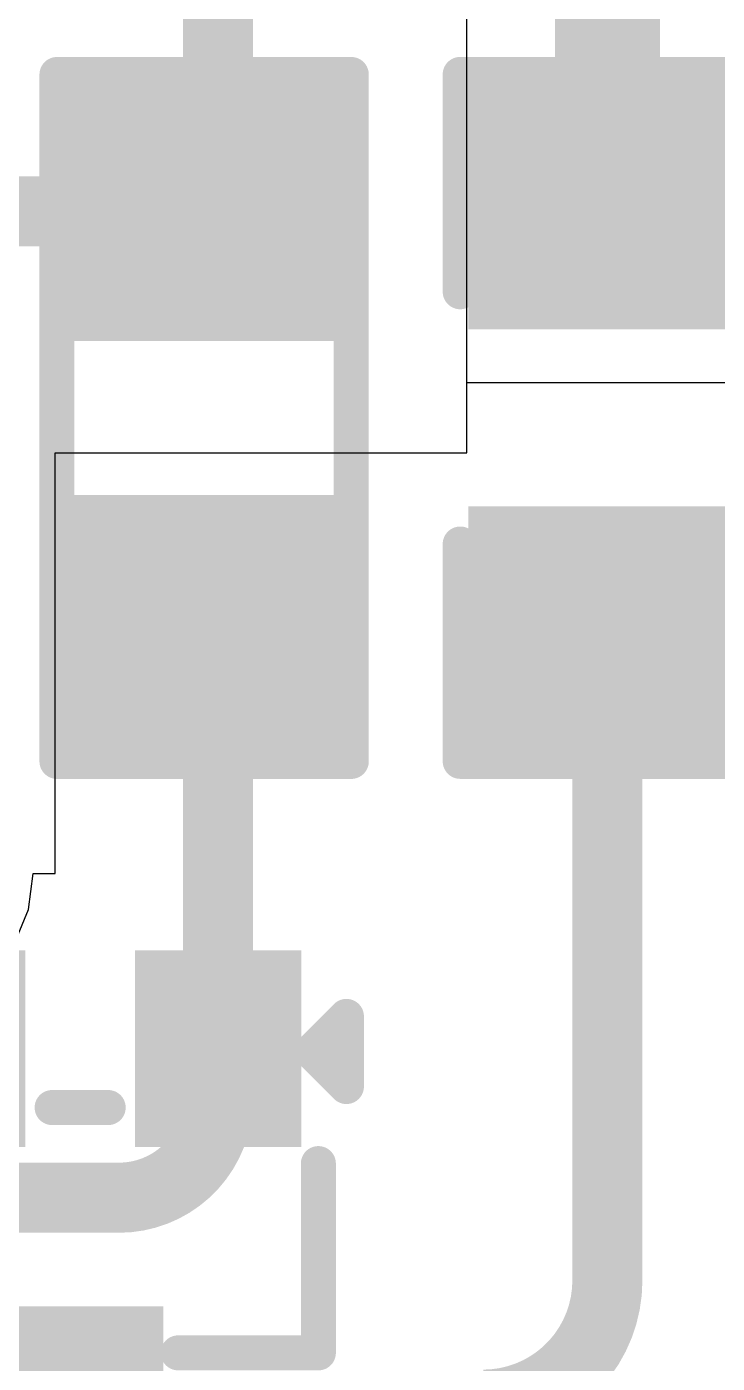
# Model space of a CAD drawing. Header units: inches. Extents: x -2 to 5376, y -4 to 5426.
# Drawn here: x 45.139 to 47.642, y 84.9 to 89.744 of the extents above; entities that cross this region are included whole.
import ezdxf

# ---------------------------------------------------------------- set-up
doc = ezdxf.new("R2010")
doc.units = ezdxf.units.IN
for name, color, linetype in [('Bottom Layer', 5, 'Continuous'), ('Bottom Overlay', 54, 'Continuous'), ('Bottom Paste', 16, 'Continuous'), ('Bottom Solder', 6, 'Continuous'), ('Top Layer', 1, 'Continuous'), ('Top Overlay', 2, 'Continuous'), ('Top Paste', 8, 'Continuous'), ('Top Solder', 216, 'Continuous')]:
    doc.layers.add(name, color=color, linetype=linetype)

# ---------------------------------------------------------------- blocks, each defined once
blk = doc.blocks.new('R___0603_35')
at = {"layer": 'Top Layer'}
for points in [[(-0.381, 0.4445), (-0.381, -0.4445), (-1.143, -0.4445), (-1.143, 0.4445)], [(1.143, 0.4445), (1.143, -0.4445), (0.381, -0.4445), (0.381, 0.4445)]]:
    blk.add_hatch(color=1, dxfattribs=at).paths.add_polyline_path(points)
at = {"layer": 'Top Paste'}
for points in [[(-0.381, 0.4445), (-0.381, -0.4445), (-1.143, -0.4445), (-1.143, 0.4445)], [(1.143, 0.4445), (1.143, -0.4445), (0.381, -0.4445), (0.381, 0.4445)]]:
    blk.add_hatch(color=8, dxfattribs=at).paths.add_polyline_path(points)
at = {"layer": 'Top Solder'}
for points in [[(-0.2794, 0.5461), (-0.2794, -0.5461), (-1.2446, -0.5461), (-1.2446, 0.5461)], [(1.2446, 0.5461), (1.2446, -0.5461), (0.2794, -0.5461), (0.2794, 0.5461)]]:
    blk.add_hatch(color=216, dxfattribs=at).paths.add_polyline_path(points)
at = {"layer": 'Top Overlay', "const_width": 0.127}
for points in [[(-1.2192, 0.5334), (-1.2192, -0.5334)], [(-1.2192, 0.5334), (1.2192, 0.5334)], [(1.2192, 0.5334), (1.2192, -0.5334)], [(-1.2192, -0.5334), (1.2192, -0.5334)]]:
    blk.add_lwpolyline(points, dxfattribs=at)
at = {"layer": 'Top Overlay', "const_width": 0.0635}
for points in [[(-1.25095, 0.5334, 1), (-1.18745, 0.5334, 1)], [(-1.25095, 0.5334, 1), (-1.18745, 0.5334, 1)], [(1.18745, 0.5334, 1), (1.25095, 0.5334, 1)], [(1.18745, 0.5334, 1), (1.25095, 0.5334, 1)], [(-1.25095, -0.5334, 1), (-1.18745, -0.5334, 1)], [(-1.25095, -0.5334, 1), (-1.18745, -0.5334, 1)], [(1.18745, -0.5334, 1), (1.25095, -0.5334, 1)], [(1.18745, -0.5334, 1), (1.25095, -0.5334, 1)]]:
    blk.add_lwpolyline(points, format="xyb", close=True, dxfattribs=at)
blk = doc.blocks.new('SOT_523_87')
at = {"layer": 'Top Layer'}
for points in [[(-0.2, 0.9), (0.2, 0.9), (0.2, 0.39), (-0.2, 0.39)], [(-0.7, -0.39), (-0.3, -0.39), (-0.3, -0.9), (-0.7, -0.9)], [(0.3, -0.39), (0.7, -0.39), (0.7, -0.9), (0.3, -0.9)]]:
    blk.add_hatch(color=1, dxfattribs=at).paths.add_polyline_path(points)
at = {"layer": 'Top Paste'}
for points in [[(-0.2, 0.9), (0.2, 0.9), (0.2, 0.39), (-0.2, 0.39)], [(-0.7, -0.39), (-0.3, -0.39), (-0.3, -0.9), (-0.7, -0.9)], [(0.3, -0.39), (0.7, -0.39), (0.7, -0.9), (0.3, -0.9)]]:
    blk.add_hatch(color=8, dxfattribs=at).paths.add_polyline_path(points)
at = {"layer": 'Top Solder'}
for points in [[(-0.3016, 1.0016), (0.3016, 1.0016), (0.3016, 0.2884), (-0.3016, 0.2884)], [(-0.8016, -0.2884), (-0.1984, -0.2884), (-0.1984, -1.0016), (-0.8016, -1.0016)], [(0.1984, -0.2884), (0.8016, -0.2884), (0.8016, -1.0016), (0.1984, -1.0016)]]:
    blk.add_hatch(color=216, dxfattribs=at).paths.add_polyline_path(points)
at = {"layer": 'Top Overlay', "const_width": 0.127}
for points in [[(-0.3556, 0.4572), (-0.8636, 0.4572)], [(-0.8636, 0.4572), (-0.8636, -0.2286)], [(0.8636, 0.4572), (0.3556, 0.4572)], [(0.8636, 0.4572), (0.8636, -0.2286)], [(0.1016, -0.4318), (-0.1016, -0.4318)], [(-0.9652, -0.508), (-0.9652, -0.762)], [(-0.8382, -0.635), (-0.9652, -0.508)], [(-0.8382, -0.635), (-0.9652, -0.762)]]:
    blk.add_lwpolyline(points, dxfattribs=at)
at = {"layer": 'Top Overlay', "const_width": 0.0635}
for points in [[(-0.8953, 0.4572, 1), (-0.8318, 0.4572, 1)], [(-0.8953, 0.4572, 1), (-0.8318, 0.4572, 1)], [(-0.3873, 0.4572, 1), (-0.3238, 0.4572, 1)], [(0.3238, 0.4572, 1), (0.3873, 0.4572, 1)], [(0.8318, 0.4572, 1), (0.8953, 0.4572, 1)], [(0.8318, 0.4572, 1), (0.8953, 0.4572, 1)], [(-0.8953, -0.2286, 1), (-0.8318, -0.2286, 1)], [(0.8318, -0.2286, 1), (0.8953, -0.2286, 1)], [(-0.1333, -0.4318, 1), (-0.0698, -0.4318, 1)], [(0.0698, -0.4318, 1), (0.1333, -0.4318, 1)], [(-0.997, -0.508, 1), (-0.9334, -0.508, 1)], [(-0.997, -0.508, 1), (-0.9334, -0.508, 1)], [(-0.87, -0.635, 1), (-0.8065, -0.635, 1)], [(-0.87, -0.635, 1), (-0.8065, -0.635, 1)], [(-0.997, -0.762, 1), (-0.9334, -0.762, 1)], [(-0.997, -0.762, 1), (-0.9334, -0.762, 1)]]:
    blk.add_lwpolyline(points, format="xyb", close=True, dxfattribs=at)
blk = doc.blocks.new('C___0603_96')
at = {"layer": 'Top Layer'}
for points in [[(-0.381, 0.4445), (-0.381, -0.4445), (-1.143, -0.4445), (-1.143, 0.4445)], [(1.143, 0.4445), (1.143, -0.4445), (0.381, -0.4445), (0.381, 0.4445)]]:
    blk.add_hatch(color=1, dxfattribs=at).paths.add_polyline_path(points)
at = {"layer": 'Top Paste'}
for points in [[(-0.381, 0.4445), (-0.381, -0.4445), (-1.143, -0.4445), (-1.143, 0.4445)], [(1.143, 0.4445), (1.143, -0.4445), (0.381, -0.4445), (0.381, 0.4445)]]:
    blk.add_hatch(color=8, dxfattribs=at).paths.add_polyline_path(points)
at = {"layer": 'Top Solder'}
for points in [[(-0.321, 0.5045), (-0.321, -0.5045), (-1.203, -0.5045), (-1.203, 0.5045)], [(1.203, 0.5045), (1.203, -0.5045), (0.321, -0.5045), (0.321, 0.5045)]]:
    blk.add_hatch(color=216, dxfattribs=at).paths.add_polyline_path(points)
at = {"layer": 'Top Overlay', "const_width": 0.127}
for points in [[(-1.2446, -0.5334), (-1.2446, 0.5334)], [(-0.4572, 0.5334), (-1.2446, 0.5334)], [(1.2446, 0.5334), (0.4572, 0.5334)], [(1.2446, -0.5334), (1.2446, 0.5334)], [(-0.4572, -0.5334), (-1.2446, -0.5334)], [(1.2446, -0.5334), (0.4572, -0.5334)]]:
    blk.add_lwpolyline(points, dxfattribs=at)
at = {"layer": 'Top Overlay', "const_width": 0.0635}
for points in [[(-1.2764, 0.5334, 1), (-1.2128, 0.5334, 1)], [(-1.2764, 0.5334, 1), (-1.2128, 0.5334, 1)], [(-0.4889, 0.5334, 1), (-0.4254, 0.5334, 1)], [(0.4254, 0.5334, 1), (0.4889, 0.5334, 1)], [(1.2128, 0.5334, 1), (1.2764, 0.5334, 1)], [(1.2128, 0.5334, 1), (1.2764, 0.5334, 1)], [(-1.2764, -0.5334, 1), (-1.2128, -0.5334, 1)], [(-1.2764, -0.5334, 1), (-1.2128, -0.5334, 1)], [(-0.4889, -0.5334, 1), (-0.4254, -0.5334, 1)], [(0.4254, -0.5334, 1), (0.4889, -0.5334, 1)], [(1.2128, -0.5334, 1), (1.2764, -0.5334, 1)], [(1.2128, -0.5334, 1), (1.2764, -0.5334, 1)]]:
    blk.add_lwpolyline(points, format="xyb", close=True, dxfattribs=at)
blk = doc.blocks.new('C___0603_B_97')
at = {"layer": 'Bottom Layer'}
for points in [[(-1.143, -0.4445), (-1.143, 0.4445), (-0.381, 0.4445), (-0.381, -0.4445)], [(0.381, -0.4445), (0.381, 0.4445), (1.143, 0.4445), (1.143, -0.4445)]]:
    blk.add_hatch(color=5, dxfattribs=at).paths.add_polyline_path(points)
at = {"layer": 'Bottom Paste'}
for points in [[(-1.143, -0.4445), (-1.143, 0.4445), (-0.381, 0.4445), (-0.381, -0.4445)], [(0.381, -0.4445), (0.381, 0.4445), (1.143, 0.4445), (1.143, -0.4445)]]:
    blk.add_hatch(color=16, dxfattribs=at).paths.add_polyline_path(points)
at = {"layer": 'Bottom Solder'}
for points in [[(-1.203, -0.5045), (-1.203, 0.5045), (-0.321, 0.5045), (-0.321, -0.5045)], [(0.321, -0.5045), (0.321, 0.5045), (1.203, 0.5045), (1.203, -0.5045)]]:
    blk.add_hatch(color=6, dxfattribs=at).paths.add_polyline_path(points)
at = {"layer": 'Bottom Overlay', "const_width": 0.127}
for points in [[(-1.2446, 0.5334), (-0.4572, 0.5334)], [(-1.2446, 0.5334), (-1.2446, -0.5334)], [(0.4572, 0.5334), (1.2446, 0.5334)], [(1.2446, 0.5334), (1.2446, -0.5334)], [(-1.2446, -0.5334), (-0.4572, -0.5334)], [(0.4572, -0.5334), (1.2446, -0.5334)]]:
    blk.add_lwpolyline(points, dxfattribs=at)
at = {"layer": 'Bottom Overlay', "const_width": 0.0635}
for points in [[(-1.2764, 0.5334, 1), (-1.2128, 0.5334, 1)], [(-1.2764, 0.5334, 1), (-1.2128, 0.5334, 1)], [(-0.4889, 0.5334, 1), (-0.4254, 0.5334, 1)], [(0.4254, 0.5334, 1), (0.4889, 0.5334, 1)], [(1.2128, 0.5334, 1), (1.2764, 0.5334, 1)], [(1.2128, 0.5334, 1), (1.2764, 0.5334, 1)], [(-1.2764, -0.5334, 1), (-1.2128, -0.5334, 1)], [(-1.2764, -0.5334, 1), (-1.2128, -0.5334, 1)], [(-0.4889, -0.5334, 1), (-0.4254, -0.5334, 1)], [(0.4254, -0.5334, 1), (0.4889, -0.5334, 1)], [(1.2128, -0.5334, 1), (1.2764, -0.5334, 1)], [(1.2128, -0.5334, 1), (1.2764, -0.5334, 1)]]:
    blk.add_lwpolyline(points, format="xyb", close=True, dxfattribs=at)

msp = doc.modelspace()

# ---------------------------------------------------------------- linework, layer by layer
at = {"layer": 'Bottom Layer'}
for p, q in [((46.7346, 88.1989), (46.7346, 89.9769)), ((45.2426, 86.6744), (45.2426, 88.1989)), ((45.2426, 88.1989), (46.7346, 88.1989)), ((45.1452, 86.544), (45.1623, 86.6744)), ((45.1623, 86.6744), (45.2426, 86.6744)), ((45.062, 86.3432), (45.1452, 86.544))]:
    msp.add_line(p, q, dxfattribs=at)
at = {"layer": 'Bottom Layer', "const_width": 0.254}
for points in [[(42.8503, 89.0749), (45.8327, 89.0749)], [(45.8327, 89.0749), (45.8327, 89.088)], [(45.8327, 85.8592), (45.8327, 87.564)], [(44.8327, 85.5), (45.4735, 85.5)]]:
    msp.add_lwpolyline(points, dxfattribs=at)
at = {"layer": 'Bottom Layer', "const_width": 0.127}
for points in [[(45.7692, 89.088, 1), (45.8962, 89.088, 1)], [(45.7692, 89.0749, 1), (45.8962, 89.0749, 1)], [(45.7692, 89.0749, 1), (45.8962, 89.0749, 1)], [(45.7692, 87.564, 1), (45.8962, 87.564, 1)], [(45.7692, 85.8592, 1), (45.8962, 85.8592, 1)], [(45.7692, 85.8592, 1), (45.8962, 85.8592, 1)], [(45.41, 85.5, 1), (45.537, 85.5, 1)], [(45.41, 85.5, 1), (45.537, 85.5, 1)]]:
    msp.add_lwpolyline(points, format="xyb", close=True, dxfattribs=at)
at = {"layer": 'Bottom Layer', "const_width": 0.254}
msp.add_lwpolyline([(45.8327, 85.8592, -0.414214), (45.4735, 85.5)], format="xyb", dxfattribs=at)
at = {"layer": 'Top Layer'}
for p, q in [((46.7345, 88.4531), (46.7345, 89.9769)), ((47.8696, 88.4531), (46.7345, 88.4531))]:
    msp.add_line(p, q, dxfattribs=at)
for points, const_width in [([(45.8327, 89.088), (45.8327, 90.4729)], 0.254), ([(47.244, 89.088), (47.244, 90.17)], 0.381), ([(45.8327, 86.04), (45.8327, 87.564)], 0.254), ([(47.244, 85.2001), (47.244, 87.564)], 0.254)]:
    msp.add_lwpolyline(points, dxfattribs=dict(at, const_width=const_width))
for points, const_width in [([(47.1487, 89.088, 1), (47.3392, 89.088, 1)], 0.1905), ([(45.7692, 89.088, 1), (45.8962, 89.088, 1)], 0.127), ([(45.7692, 87.564, 1), (45.8962, 87.564, 1)], 0.127), ([(47.1805, 87.564, 1), (47.3075, 87.564, 1)], 0.127), ([(45.7692, 86.04, 1), (45.8962, 86.04, 1)], 0.127), ([(47.1805, 85.2001, 1), (47.3075, 85.2001, 1)], 0.127), ([(47.1805, 85.2001, 1), (47.3075, 85.2001, 1)], 0.127)]:
    msp.add_lwpolyline(points, format="xyb", close=True, dxfattribs=dict(at, const_width=const_width))
at = {"layer": 'Top Layer', "const_width": 0.254}
msp.add_lwpolyline([(47.244, 85.2001, -0.414214), (46.7939, 84.75)], format="xyb", dxfattribs=at)

# ---------------------------------------------------------------- block references
for name, p, rotation in [('R___0603_35', (45.782, 88.3259), 90), ('C___0603_B_97', (45.7821, 88.3259), 90), ('C___0603_96', (47.2439, 88.3261), 270), ('SOT_523_87', (45.3327, 85.395), 180)]:
    msp.add_blockref(name, p, dxfattribs=dict(rotation=rotation))

doc.saveas('drawing.dxf')
